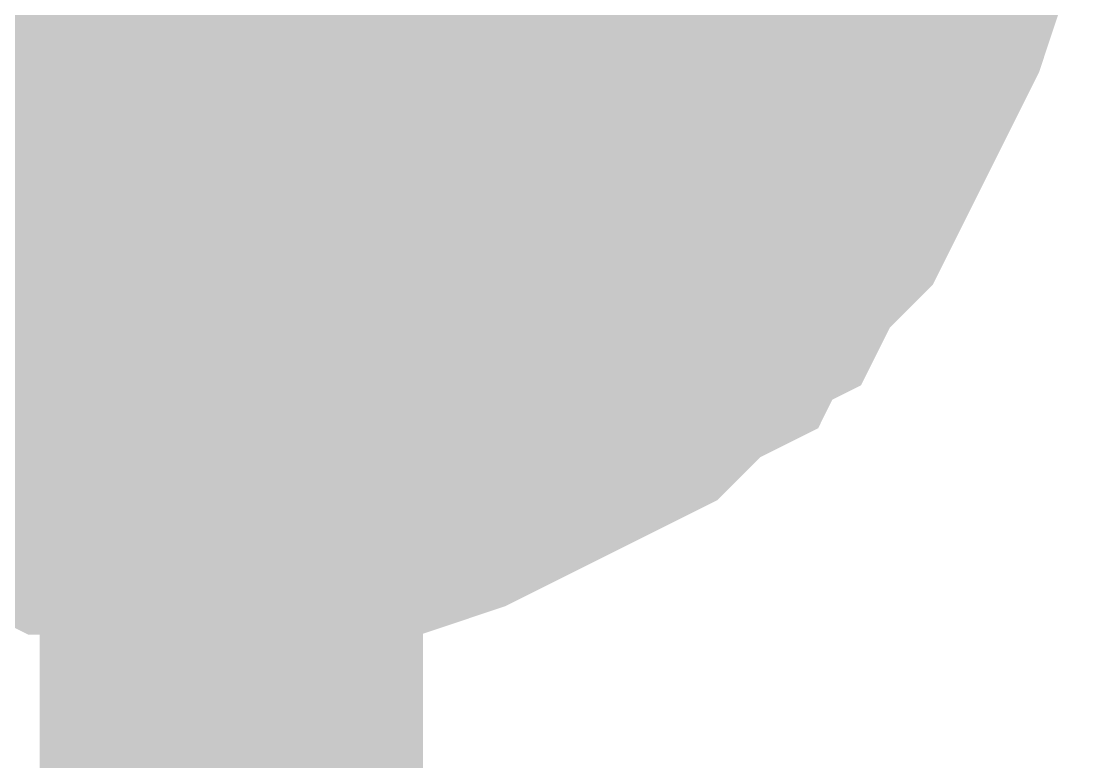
# Model space of a CAD drawing. Header units: inches. Extents: x 0 to 594, y 0 to 420.
# Drawn here: x 364.837 to 365.666, y 296.743 to 297.322 of the extents above; entities that cross this region are included whole.
import ezdxf

# ---------------------------------------------------------------- set-up
doc = ezdxf.new("R2010")
doc.units = ezdxf.units.IN
doc.layers.add('Sheet', color=255, linetype='Continuous')

msp = doc.modelspace()

# ---------------------------------------------------------------- linework, layer by layer
at = {"layer": 'Sheet'}
msp.add_lwpolyline([(364.74601, 297.50001, 0.508, 0.508, 1), (365.25401, 297.50001, 0.508, 0.508, 1)], format="xyseb", close=True, dxfattribs=at)
for points in [[(365.00091, 293.3975, 0.29972, 0.29972, 0), (365.00091, 297.49627, 0.29972, 0.29972, 0)], [(365.51606, 297.47387, 0.29972, 0.29972, 0), (365.51606, 297.44027, 0.29972, 0.29972, 0), (365.50486, 297.41788, 0.29972, 0.29972, 0), (365.50486, 297.39548, 0.29972, 0.29972, 0), (365.50486, 297.37308, 0.29972, 0.29972, 0), (365.49367, 297.33948, 0.29972, 0.29972, 0), (365.48247, 297.31709, 0.29972, 0.29972, 0), (365.47127, 297.29469, 0.29972, 0.29972, 0), (365.46007, 297.27229, 0.29972, 0.29972, 0), (365.44887, 297.24989, 0.29972, 0.29972, 0), (365.43767, 297.2275, 0.29972, 0.29972, 0), (365.42647, 297.2051, 0.29972, 0.29972, 0), (365.41527, 297.1939, 0.29972, 0.29972, 0), (365.39287, 297.1715, 0.29972, 0.29972, 0), (365.38167, 297.1491, 0.29972, 0.29972, 0), (365.35928, 297.13791, 0.29972, 0.29972, 0), (365.34808, 297.11551, 0.29972, 0.29972, 0), (365.32568, 297.10431, 0.29972, 0.29972, 0), (365.30328, 297.08191, 0.29972, 0.29972, 0), (365.29208, 297.07071, 0.29972, 0.29972, 0), (365.26968, 297.05951, 0.29972, 0.29972, 0), (365.24729, 297.04832, 0.29972, 0.29972, 0), (365.22489, 297.03712, 0.29972, 0.29972, 0), (365.20249, 297.02592, 0.29972, 0.29972, 0), (365.18009, 297.01472, 0.29972, 0.29972, 0), (365.15769, 297.00352, 0.29972, 0.29972, 0), (365.1241, 296.99232, 0.29972, 0.29972, 0), (365.1017, 296.99232, 0.29972, 0.29972, 0), (365.0793, 296.99232, 0.29972, 0.29972, 0), (365.0569, 296.98112, 0.29972, 0.29972, 0), (365.0233, 296.98112, 0.29972, 0.29972, 0), (365.00091, 296.98112, 0.29972, 0.29972, 0)], [(365.51606, 297.47387, 0.29972, 0.29972, 0), (365.51606, 297.44027, 0.29972, 0.29972, 0), (365.50486, 297.41788, 0.29972, 0.29972, 0), (365.50486, 297.39548, 0.29972, 0.29972, 0), (365.50486, 297.37308, 0.29972, 0.29972, 0), (365.49367, 297.33948, 0.29972, 0.29972, 0), (365.48247, 297.31709, 0.29972, 0.29972, 0), (365.47127, 297.29469, 0.29972, 0.29972, 0), (365.46007, 297.27229, 0.29972, 0.29972, 0), (365.44887, 297.24989, 0.29972, 0.29972, 0), (365.43767, 297.2275, 0.29972, 0.29972, 0), (365.42647, 297.2051, 0.29972, 0.29972, 0), (365.41527, 297.1939, 0.29972, 0.29972, 0), (365.39287, 297.1715, 0.29972, 0.29972, 0), (365.38167, 297.1491, 0.29972, 0.29972, 0), (365.35928, 297.13791, 0.29972, 0.29972, 0), (365.34808, 297.11551, 0.29972, 0.29972, 0), (365.32568, 297.10431, 0.29972, 0.29972, 0), (365.30328, 297.08191, 0.29972, 0.29972, 0), (365.29208, 297.07071, 0.29972, 0.29972, 0), (365.26968, 297.05951, 0.29972, 0.29972, 0), (365.24729, 297.04832, 0.29972, 0.29972, 0), (365.22489, 297.03712, 0.29972, 0.29972, 0), (365.20249, 297.02592, 0.29972, 0.29972, 0), (365.18009, 297.01472, 0.29972, 0.29972, 0), (365.15769, 297.00352, 0.29972, 0.29972, 0), (365.1241, 296.99232, 0.29972, 0.29972, 0), (365.1017, 296.99232, 0.29972, 0.29972, 0), (365.0793, 296.99232, 0.29972, 0.29972, 0), (365.0569, 296.98112, 0.29972, 0.29972, 0), (365.0233, 296.98112, 0.29972, 0.29972, 0), (365.00091, 296.98112, 0.29972, 0.29972, 0)], [(365.51606, 297.47387, 0.29972, 0.29972, 0), (365.51606, 297.44027, 0.29972, 0.29972, 0), (365.50486, 297.41788, 0.29972, 0.29972, 0), (365.50486, 297.39548, 0.29972, 0.29972, 0), (365.50486, 297.37308, 0.29972, 0.29972, 0), (365.49367, 297.33948, 0.29972, 0.29972, 0), (365.48247, 297.31709, 0.29972, 0.29972, 0), (365.47127, 297.29469, 0.29972, 0.29972, 0), (365.46007, 297.27229, 0.29972, 0.29972, 0), (365.44887, 297.24989, 0.29972, 0.29972, 0), (365.43767, 297.2275, 0.29972, 0.29972, 0), (365.42647, 297.2051, 0.29972, 0.29972, 0), (365.41527, 297.1939, 0.29972, 0.29972, 0), (365.39287, 297.1715, 0.29972, 0.29972, 0), (365.38167, 297.1491, 0.29972, 0.29972, 0), (365.35928, 297.13791, 0.29972, 0.29972, 0), (365.34808, 297.11551, 0.29972, 0.29972, 0), (365.32568, 297.10431, 0.29972, 0.29972, 0), (365.30328, 297.08191, 0.29972, 0.29972, 0), (365.29208, 297.07071, 0.29972, 0.29972, 0), (365.26968, 297.05951, 0.29972, 0.29972, 0), (365.24729, 297.04832, 0.29972, 0.29972, 0), (365.22489, 297.03712, 0.29972, 0.29972, 0), (365.20249, 297.02592, 0.29972, 0.29972, 0), (365.18009, 297.01472, 0.29972, 0.29972, 0), (365.15769, 297.00352, 0.29972, 0.29972, 0), (365.1241, 296.99232, 0.29972, 0.29972, 0), (365.1017, 296.99232, 0.29972, 0.29972, 0), (365.0793, 296.99232, 0.29972, 0.29972, 0), (365.0569, 296.98112, 0.29972, 0.29972, 0), (365.0233, 296.98112, 0.29972, 0.29972, 0), (365.00091, 296.98112, 0.29972, 0.29972, 0)], [(365.51606, 297.47387, 0.29972, 0.29972, 0), (365.51606, 297.44027, 0.29972, 0.29972, 0), (365.50486, 297.41788, 0.29972, 0.29972, 0), (365.50486, 297.39548, 0.29972, 0.29972, 0), (365.50486, 297.37308, 0.29972, 0.29972, 0), (365.49367, 297.33948, 0.29972, 0.29972, 0), (365.48247, 297.31709, 0.29972, 0.29972, 0), (365.47127, 297.29469, 0.29972, 0.29972, 0), (365.46007, 297.27229, 0.29972, 0.29972, 0), (365.44887, 297.24989, 0.29972, 0.29972, 0), (365.43767, 297.2275, 0.29972, 0.29972, 0), (365.42647, 297.2051, 0.29972, 0.29972, 0), (365.41527, 297.1939, 0.29972, 0.29972, 0), (365.39287, 297.1715, 0.29972, 0.29972, 0), (365.38167, 297.1491, 0.29972, 0.29972, 0), (365.35928, 297.13791, 0.29972, 0.29972, 0), (365.34808, 297.11551, 0.29972, 0.29972, 0), (365.32568, 297.10431, 0.29972, 0.29972, 0), (365.30328, 297.08191, 0.29972, 0.29972, 0), (365.29208, 297.07071, 0.29972, 0.29972, 0), (365.26968, 297.05951, 0.29972, 0.29972, 0), (365.24729, 297.04832, 0.29972, 0.29972, 0), (365.22489, 297.03712, 0.29972, 0.29972, 0), (365.20249, 297.02592, 0.29972, 0.29972, 0), (365.18009, 297.01472, 0.29972, 0.29972, 0), (365.15769, 297.00352, 0.29972, 0.29972, 0), (365.1241, 296.99232, 0.29972, 0.29972, 0), (365.1017, 296.99232, 0.29972, 0.29972, 0), (365.0793, 296.99232, 0.29972, 0.29972, 0), (365.0569, 296.98112, 0.29972, 0.29972, 0), (365.0233, 296.98112, 0.29972, 0.29972, 0), (365.00091, 296.98112, 0.29972, 0.29972, 0)], [(365.51606, 297.47387, 0.29972, 0.29972, 0), (365.51606, 297.44027, 0.29972, 0.29972, 0), (365.50486, 297.41788, 0.29972, 0.29972, 0), (365.50486, 297.39548, 0.29972, 0.29972, 0), (365.50486, 297.37308, 0.29972, 0.29972, 0), (365.49367, 297.33948, 0.29972, 0.29972, 0), (365.48247, 297.31709, 0.29972, 0.29972, 0), (365.47127, 297.29469, 0.29972, 0.29972, 0), (365.46007, 297.27229, 0.29972, 0.29972, 0), (365.44887, 297.24989, 0.29972, 0.29972, 0), (365.43767, 297.2275, 0.29972, 0.29972, 0), (365.42647, 297.2051, 0.29972, 0.29972, 0), (365.41527, 297.1939, 0.29972, 0.29972, 0), (365.39287, 297.1715, 0.29972, 0.29972, 0), (365.38167, 297.1491, 0.29972, 0.29972, 0), (365.35928, 297.13791, 0.29972, 0.29972, 0), (365.34808, 297.11551, 0.29972, 0.29972, 0), (365.32568, 297.10431, 0.29972, 0.29972, 0), (365.30328, 297.08191, 0.29972, 0.29972, 0), (365.29208, 297.07071, 0.29972, 0.29972, 0), (365.26968, 297.05951, 0.29972, 0.29972, 0), (365.24729, 297.04832, 0.29972, 0.29972, 0), (365.22489, 297.03712, 0.29972, 0.29972, 0), (365.20249, 297.02592, 0.29972, 0.29972, 0), (365.18009, 297.01472, 0.29972, 0.29972, 0), (365.15769, 297.00352, 0.29972, 0.29972, 0), (365.1241, 296.99232, 0.29972, 0.29972, 0), (365.1017, 296.99232, 0.29972, 0.29972, 0), (365.0793, 296.99232, 0.29972, 0.29972, 0), (365.0569, 296.98112, 0.29972, 0.29972, 0), (365.0233, 296.98112, 0.29972, 0.29972, 0), (365.00091, 296.98112, 0.29972, 0.29972, 0)], [(365.51606, 297.47387, 0.29972, 0.29972, 0), (365.51606, 297.44027, 0.29972, 0.29972, 0), (365.50486, 297.41788, 0.29972, 0.29972, 0), (365.50486, 297.39548, 0.29972, 0.29972, 0), (365.50486, 297.37308, 0.29972, 0.29972, 0), (365.49367, 297.33948, 0.29972, 0.29972, 0), (365.48247, 297.31709, 0.29972, 0.29972, 0), (365.47127, 297.29469, 0.29972, 0.29972, 0), (365.46007, 297.27229, 0.29972, 0.29972, 0), (365.44887, 297.24989, 0.29972, 0.29972, 0), (365.43767, 297.2275, 0.29972, 0.29972, 0), (365.42647, 297.2051, 0.29972, 0.29972, 0), (365.41527, 297.1939, 0.29972, 0.29972, 0), (365.39287, 297.1715, 0.29972, 0.29972, 0), (365.38167, 297.1491, 0.29972, 0.29972, 0), (365.35928, 297.13791, 0.29972, 0.29972, 0), (365.34808, 297.11551, 0.29972, 0.29972, 0), (365.32568, 297.10431, 0.29972, 0.29972, 0), (365.30328, 297.08191, 0.29972, 0.29972, 0), (365.29208, 297.07071, 0.29972, 0.29972, 0), (365.26968, 297.05951, 0.29972, 0.29972, 0), (365.24729, 297.04832, 0.29972, 0.29972, 0), (365.22489, 297.03712, 0.29972, 0.29972, 0), (365.20249, 297.02592, 0.29972, 0.29972, 0), (365.18009, 297.01472, 0.29972, 0.29972, 0), (365.15769, 297.00352, 0.29972, 0.29972, 0), (365.1241, 296.99232, 0.29972, 0.29972, 0), (365.1017, 296.99232, 0.29972, 0.29972, 0), (365.0793, 296.99232, 0.29972, 0.29972, 0), (365.0569, 296.98112, 0.29972, 0.29972, 0), (365.0233, 296.98112, 0.29972, 0.29972, 0), (365.00091, 296.98112, 0.29972, 0.29972, 0)], [(365.51606, 297.47387, 0.29972, 0.29972, 0), (365.51606, 297.44027, 0.29972, 0.29972, 0), (365.50486, 297.41788, 0.29972, 0.29972, 0), (365.50486, 297.39548, 0.29972, 0.29972, 0), (365.50486, 297.37308, 0.29972, 0.29972, 0), (365.49367, 297.33948, 0.29972, 0.29972, 0), (365.48247, 297.31709, 0.29972, 0.29972, 0), (365.47127, 297.29469, 0.29972, 0.29972, 0), (365.46007, 297.27229, 0.29972, 0.29972, 0), (365.44887, 297.24989, 0.29972, 0.29972, 0), (365.43767, 297.2275, 0.29972, 0.29972, 0), (365.42647, 297.2051, 0.29972, 0.29972, 0), (365.41527, 297.1939, 0.29972, 0.29972, 0), (365.39287, 297.1715, 0.29972, 0.29972, 0), (365.38167, 297.1491, 0.29972, 0.29972, 0), (365.35928, 297.13791, 0.29972, 0.29972, 0), (365.34808, 297.11551, 0.29972, 0.29972, 0), (365.32568, 297.10431, 0.29972, 0.29972, 0), (365.30328, 297.08191, 0.29972, 0.29972, 0), (365.29208, 297.07071, 0.29972, 0.29972, 0), (365.26968, 297.05951, 0.29972, 0.29972, 0), (365.24729, 297.04832, 0.29972, 0.29972, 0), (365.22489, 297.03712, 0.29972, 0.29972, 0), (365.20249, 297.02592, 0.29972, 0.29972, 0), (365.18009, 297.01472, 0.29972, 0.29972, 0), (365.15769, 297.00352, 0.29972, 0.29972, 0), (365.1241, 296.99232, 0.29972, 0.29972, 0), (365.1017, 296.99232, 0.29972, 0.29972, 0), (365.0793, 296.99232, 0.29972, 0.29972, 0), (365.0569, 296.98112, 0.29972, 0.29972, 0), (365.0233, 296.98112, 0.29972, 0.29972, 0), (365.00091, 296.98112, 0.29972, 0.29972, 0)], [(365.51606, 297.47387, 0.29972, 0.29972, 0), (365.51606, 297.44027, 0.29972, 0.29972, 0), (365.50486, 297.41788, 0.29972, 0.29972, 0), (365.50486, 297.39548, 0.29972, 0.29972, 0), (365.50486, 297.37308, 0.29972, 0.29972, 0), (365.49367, 297.33948, 0.29972, 0.29972, 0), (365.48247, 297.31709, 0.29972, 0.29972, 0), (365.47127, 297.29469, 0.29972, 0.29972, 0), (365.46007, 297.27229, 0.29972, 0.29972, 0), (365.44887, 297.24989, 0.29972, 0.29972, 0), (365.43767, 297.2275, 0.29972, 0.29972, 0), (365.42647, 297.2051, 0.29972, 0.29972, 0), (365.41527, 297.1939, 0.29972, 0.29972, 0), (365.39287, 297.1715, 0.29972, 0.29972, 0), (365.38167, 297.1491, 0.29972, 0.29972, 0), (365.35928, 297.13791, 0.29972, 0.29972, 0), (365.34808, 297.11551, 0.29972, 0.29972, 0), (365.32568, 297.10431, 0.29972, 0.29972, 0), (365.30328, 297.08191, 0.29972, 0.29972, 0), (365.29208, 297.07071, 0.29972, 0.29972, 0), (365.26968, 297.05951, 0.29972, 0.29972, 0), (365.24729, 297.04832, 0.29972, 0.29972, 0), (365.22489, 297.03712, 0.29972, 0.29972, 0), (365.20249, 297.02592, 0.29972, 0.29972, 0), (365.18009, 297.01472, 0.29972, 0.29972, 0), (365.15769, 297.00352, 0.29972, 0.29972, 0), (365.1241, 296.99232, 0.29972, 0.29972, 0), (365.1017, 296.99232, 0.29972, 0.29972, 0), (365.0793, 296.99232, 0.29972, 0.29972, 0), (365.0569, 296.98112, 0.29972, 0.29972, 0), (365.0233, 296.98112, 0.29972, 0.29972, 0), (365.00091, 296.98112, 0.29972, 0.29972, 0)], [(365.51606, 297.47387, 0.29972, 0.29972, 0), (365.51606, 297.44027, 0.29972, 0.29972, 0), (365.50486, 297.41788, 0.29972, 0.29972, 0), (365.50486, 297.39548, 0.29972, 0.29972, 0), (365.50486, 297.37308, 0.29972, 0.29972, 0), (365.49367, 297.33948, 0.29972, 0.29972, 0), (365.48247, 297.31709, 0.29972, 0.29972, 0), (365.47127, 297.29469, 0.29972, 0.29972, 0), (365.46007, 297.27229, 0.29972, 0.29972, 0), (365.44887, 297.24989, 0.29972, 0.29972, 0), (365.43767, 297.2275, 0.29972, 0.29972, 0), (365.42647, 297.2051, 0.29972, 0.29972, 0), (365.41527, 297.1939, 0.29972, 0.29972, 0), (365.39287, 297.1715, 0.29972, 0.29972, 0), (365.38167, 297.1491, 0.29972, 0.29972, 0), (365.35928, 297.13791, 0.29972, 0.29972, 0), (365.34808, 297.11551, 0.29972, 0.29972, 0), (365.32568, 297.10431, 0.29972, 0.29972, 0), (365.30328, 297.08191, 0.29972, 0.29972, 0), (365.29208, 297.07071, 0.29972, 0.29972, 0), (365.26968, 297.05951, 0.29972, 0.29972, 0), (365.24729, 297.04832, 0.29972, 0.29972, 0), (365.22489, 297.03712, 0.29972, 0.29972, 0), (365.20249, 297.02592, 0.29972, 0.29972, 0), (365.18009, 297.01472, 0.29972, 0.29972, 0), (365.15769, 297.00352, 0.29972, 0.29972, 0), (365.1241, 296.99232, 0.29972, 0.29972, 0), (365.1017, 296.99232, 0.29972, 0.29972, 0), (365.0793, 296.99232, 0.29972, 0.29972, 0), (365.0569, 296.98112, 0.29972, 0.29972, 0), (365.0233, 296.98112, 0.29972, 0.29972, 0), (365.00091, 296.98112, 0.29972, 0.29972, 0)], [(365.51606, 297.47387, 0.29972, 0.29972, 0), (365.51606, 297.44027, 0.29972, 0.29972, 0), (365.50486, 297.41788, 0.29972, 0.29972, 0), (365.50486, 297.39548, 0.29972, 0.29972, 0), (365.50486, 297.37308, 0.29972, 0.29972, 0), (365.49367, 297.33948, 0.29972, 0.29972, 0), (365.48247, 297.31709, 0.29972, 0.29972, 0), (365.47127, 297.29469, 0.29972, 0.29972, 0), (365.46007, 297.27229, 0.29972, 0.29972, 0), (365.44887, 297.24989, 0.29972, 0.29972, 0), (365.43767, 297.2275, 0.29972, 0.29972, 0), (365.42647, 297.2051, 0.29972, 0.29972, 0), (365.41527, 297.1939, 0.29972, 0.29972, 0), (365.39287, 297.1715, 0.29972, 0.29972, 0), (365.38167, 297.1491, 0.29972, 0.29972, 0), (365.35928, 297.13791, 0.29972, 0.29972, 0), (365.34808, 297.11551, 0.29972, 0.29972, 0), (365.32568, 297.10431, 0.29972, 0.29972, 0), (365.30328, 297.08191, 0.29972, 0.29972, 0), (365.29208, 297.07071, 0.29972, 0.29972, 0), (365.26968, 297.05951, 0.29972, 0.29972, 0), (365.24729, 297.04832, 0.29972, 0.29972, 0), (365.22489, 297.03712, 0.29972, 0.29972, 0), (365.20249, 297.02592, 0.29972, 0.29972, 0), (365.18009, 297.01472, 0.29972, 0.29972, 0), (365.15769, 297.00352, 0.29972, 0.29972, 0), (365.1241, 296.99232, 0.29972, 0.29972, 0), (365.1017, 296.99232, 0.29972, 0.29972, 0), (365.0793, 296.99232, 0.29972, 0.29972, 0), (365.0569, 296.98112, 0.29972, 0.29972, 0), (365.0233, 296.98112, 0.29972, 0.29972, 0), (365.00091, 296.98112, 0.29972, 0.29972, 0)], [(365.50486, 297.37308, 0.09906, 0.09906, 0), (365.49367, 297.33948, 0.09906, 0.09906, 0), (365.48247, 297.31709, 0.09906, 0.09906, 0), (365.47127, 297.29469, 0.09906, 0.09906, 0), (365.46007, 297.27229, 0.09906, 0.09906, 0), (365.44887, 297.24989, 0.09906, 0.09906, 0), (365.43767, 297.2275, 0.09906, 0.09906, 0), (365.42647, 297.2051, 0.09906, 0.09906, 0), (365.41527, 297.1939, 0.09906, 0.09906, 0), (365.39287, 297.1715, 0.09906, 0.09906, 0), (365.38167, 297.1491, 0.09906, 0.09906, 0), (365.35928, 297.13791, 0.09906, 0.09906, 0), (365.34808, 297.11551, 0.09906, 0.09906, 0), (365.32568, 297.10431, 0.09906, 0.09906, 0), (365.30328, 297.08191, 0.09906, 0.09906, 0), (365.29208, 297.07071, 0.09906, 0.09906, 0), (365.26968, 297.05951, 0.09906, 0.09906, 0), (365.24729, 297.04832, 0.09906, 0.09906, 0), (365.22489, 297.03712, 0.09906, 0.09906, 0), (365.20249, 297.02592, 0.09906, 0.09906, 0), (365.18009, 297.01472, 0.09906, 0.09906, 0), (365.15769, 297.00352, 0.09906, 0.09906, 0), (365.1241, 296.99232, 0.09906, 0.09906, 0), (365.1017, 296.99232, 0.09906, 0.09906, 0), (365.0793, 296.99232, 0.09906, 0.09906, 0), (365.0569, 296.98112, 0.09906, 0.09906, 0), (365.0233, 296.98112, 0.09906, 0.09906, 0), (365.00091, 296.98112, 0.09906, 0.09906, 0)], [(365.50486, 297.37308, 0.09906, 0.09906, 0), (365.49367, 297.33948, 0.09906, 0.09906, 0), (365.48247, 297.31709, 0.09906, 0.09906, 0), (365.47127, 297.29469, 0.09906, 0.09906, 0), (365.46007, 297.27229, 0.09906, 0.09906, 0), (365.44887, 297.24989, 0.09906, 0.09906, 0), (365.43767, 297.2275, 0.09906, 0.09906, 0), (365.42647, 297.2051, 0.09906, 0.09906, 0), (365.41527, 297.1939, 0.09906, 0.09906, 0), (365.39287, 297.1715, 0.09906, 0.09906, 0), (365.38167, 297.1491, 0.09906, 0.09906, 0), (365.35928, 297.13791, 0.09906, 0.09906, 0), (365.34808, 297.11551, 0.09906, 0.09906, 0), (365.32568, 297.10431, 0.09906, 0.09906, 0), (365.30328, 297.08191, 0.09906, 0.09906, 0), (365.29208, 297.07071, 0.09906, 0.09906, 0), (365.26968, 297.05951, 0.09906, 0.09906, 0), (365.24729, 297.04832, 0.09906, 0.09906, 0), (365.22489, 297.03712, 0.09906, 0.09906, 0), (365.20249, 297.02592, 0.09906, 0.09906, 0), (365.18009, 297.01472, 0.09906, 0.09906, 0), (365.15769, 297.00352, 0.09906, 0.09906, 0), (365.1241, 296.99232, 0.09906, 0.09906, 0), (365.1017, 296.99232, 0.09906, 0.09906, 0), (365.0793, 296.99232, 0.09906, 0.09906, 0), (365.0569, 296.98112, 0.09906, 0.09906, 0), (365.0233, 296.98112, 0.09906, 0.09906, 0), (365.00091, 296.98112, 0.09906, 0.09906, 0)], [(365.50486, 297.37308, 0.09906, 0.09906, 0), (365.49367, 297.33948, 0.09906, 0.09906, 0), (365.48247, 297.31709, 0.09906, 0.09906, 0), (365.47127, 297.29469, 0.09906, 0.09906, 0), (365.46007, 297.27229, 0.09906, 0.09906, 0), (365.44887, 297.24989, 0.09906, 0.09906, 0), (365.43767, 297.2275, 0.09906, 0.09906, 0), (365.42647, 297.2051, 0.09906, 0.09906, 0), (365.41527, 297.1939, 0.09906, 0.09906, 0), (365.39287, 297.1715, 0.09906, 0.09906, 0), (365.38167, 297.1491, 0.09906, 0.09906, 0), (365.35928, 297.13791, 0.09906, 0.09906, 0), (365.34808, 297.11551, 0.09906, 0.09906, 0), (365.32568, 297.10431, 0.09906, 0.09906, 0), (365.30328, 297.08191, 0.09906, 0.09906, 0), (365.29208, 297.07071, 0.09906, 0.09906, 0), (365.26968, 297.05951, 0.09906, 0.09906, 0), (365.24729, 297.04832, 0.09906, 0.09906, 0), (365.22489, 297.03712, 0.09906, 0.09906, 0), (365.20249, 297.02592, 0.09906, 0.09906, 0), (365.18009, 297.01472, 0.09906, 0.09906, 0), (365.15769, 297.00352, 0.09906, 0.09906, 0), (365.1241, 296.99232, 0.09906, 0.09906, 0), (365.1017, 296.99232, 0.09906, 0.09906, 0), (365.0793, 296.99232, 0.09906, 0.09906, 0), (365.0569, 296.98112, 0.09906, 0.09906, 0), (365.0233, 296.98112, 0.09906, 0.09906, 0), (365.00091, 296.98112, 0.09906, 0.09906, 0)], [(365.50486, 297.37308, 0.09906, 0.09906, 0), (365.49367, 297.33948, 0.09906, 0.09906, 0), (365.48247, 297.31709, 0.09906, 0.09906, 0), (365.47127, 297.29469, 0.09906, 0.09906, 0), (365.46007, 297.27229, 0.09906, 0.09906, 0), (365.44887, 297.24989, 0.09906, 0.09906, 0), (365.43767, 297.2275, 0.09906, 0.09906, 0), (365.42647, 297.2051, 0.09906, 0.09906, 0), (365.41527, 297.1939, 0.09906, 0.09906, 0), (365.39287, 297.1715, 0.09906, 0.09906, 0), (365.38167, 297.1491, 0.09906, 0.09906, 0), (365.35928, 297.13791, 0.09906, 0.09906, 0), (365.34808, 297.11551, 0.09906, 0.09906, 0), (365.32568, 297.10431, 0.09906, 0.09906, 0), (365.30328, 297.08191, 0.09906, 0.09906, 0), (365.29208, 297.07071, 0.09906, 0.09906, 0), (365.26968, 297.05951, 0.09906, 0.09906, 0), (365.24729, 297.04832, 0.09906, 0.09906, 0), (365.22489, 297.03712, 0.09906, 0.09906, 0), (365.20249, 297.02592, 0.09906, 0.09906, 0), (365.18009, 297.01472, 0.09906, 0.09906, 0), (365.15769, 297.00352, 0.09906, 0.09906, 0), (365.1241, 296.99232, 0.09906, 0.09906, 0), (365.1017, 296.99232, 0.09906, 0.09906, 0), (365.0793, 296.99232, 0.09906, 0.09906, 0), (365.0569, 296.98112, 0.09906, 0.09906, 0), (365.0233, 296.98112, 0.09906, 0.09906, 0), (365.00091, 296.98112, 0.09906, 0.09906, 0)], [(365.50486, 297.37308, 0.09906, 0.09906, 0), (365.49367, 297.33948, 0.09906, 0.09906, 0), (365.48247, 297.31709, 0.09906, 0.09906, 0), (365.47127, 297.29469, 0.09906, 0.09906, 0), (365.46007, 297.27229, 0.09906, 0.09906, 0), (365.44887, 297.24989, 0.09906, 0.09906, 0), (365.43767, 297.2275, 0.09906, 0.09906, 0), (365.42647, 297.2051, 0.09906, 0.09906, 0), (365.41527, 297.1939, 0.09906, 0.09906, 0), (365.39287, 297.1715, 0.09906, 0.09906, 0), (365.38167, 297.1491, 0.09906, 0.09906, 0), (365.35928, 297.13791, 0.09906, 0.09906, 0), (365.34808, 297.11551, 0.09906, 0.09906, 0), (365.32568, 297.10431, 0.09906, 0.09906, 0), (365.30328, 297.08191, 0.09906, 0.09906, 0), (365.29208, 297.07071, 0.09906, 0.09906, 0), (365.26968, 297.05951, 0.09906, 0.09906, 0), (365.24729, 297.04832, 0.09906, 0.09906, 0), (365.22489, 297.03712, 0.09906, 0.09906, 0), (365.20249, 297.02592, 0.09906, 0.09906, 0), (365.18009, 297.01472, 0.09906, 0.09906, 0), (365.15769, 297.00352, 0.09906, 0.09906, 0), (365.1241, 296.99232, 0.09906, 0.09906, 0), (365.1017, 296.99232, 0.09906, 0.09906, 0), (365.0793, 296.99232, 0.09906, 0.09906, 0), (365.0569, 296.98112, 0.09906, 0.09906, 0), (365.0233, 296.98112, 0.09906, 0.09906, 0), (365.00091, 296.98112, 0.09906, 0.09906, 0)], [(365.50486, 297.37308, 0.09906, 0.09906, 0), (365.49367, 297.33948, 0.09906, 0.09906, 0), (365.48247, 297.31709, 0.09906, 0.09906, 0), (365.47127, 297.29469, 0.09906, 0.09906, 0), (365.46007, 297.27229, 0.09906, 0.09906, 0), (365.44887, 297.24989, 0.09906, 0.09906, 0), (365.43767, 297.2275, 0.09906, 0.09906, 0), (365.42647, 297.2051, 0.09906, 0.09906, 0), (365.41527, 297.1939, 0.09906, 0.09906, 0), (365.39287, 297.1715, 0.09906, 0.09906, 0), (365.38167, 297.1491, 0.09906, 0.09906, 0), (365.35928, 297.13791, 0.09906, 0.09906, 0), (365.34808, 297.11551, 0.09906, 0.09906, 0), (365.32568, 297.10431, 0.09906, 0.09906, 0), (365.30328, 297.08191, 0.09906, 0.09906, 0), (365.29208, 297.07071, 0.09906, 0.09906, 0), (365.26968, 297.05951, 0.09906, 0.09906, 0), (365.24729, 297.04832, 0.09906, 0.09906, 0), (365.22489, 297.03712, 0.09906, 0.09906, 0), (365.20249, 297.02592, 0.09906, 0.09906, 0), (365.18009, 297.01472, 0.09906, 0.09906, 0), (365.15769, 297.00352, 0.09906, 0.09906, 0), (365.1241, 296.99232, 0.09906, 0.09906, 0), (365.1017, 296.99232, 0.09906, 0.09906, 0), (365.0793, 296.99232, 0.09906, 0.09906, 0), (365.0569, 296.98112, 0.09906, 0.09906, 0), (365.0233, 296.98112, 0.09906, 0.09906, 0), (365.00091, 296.98112, 0.09906, 0.09906, 0)], [(365.50486, 297.37308, 0.09906, 0.09906, 0), (365.49367, 297.33948, 0.09906, 0.09906, 0), (365.48247, 297.31709, 0.09906, 0.09906, 0), (365.47127, 297.29469, 0.09906, 0.09906, 0), (365.46007, 297.27229, 0.09906, 0.09906, 0), (365.44887, 297.24989, 0.09906, 0.09906, 0), (365.43767, 297.2275, 0.09906, 0.09906, 0), (365.42647, 297.2051, 0.09906, 0.09906, 0), (365.41527, 297.1939, 0.09906, 0.09906, 0), (365.39287, 297.1715, 0.09906, 0.09906, 0), (365.38167, 297.1491, 0.09906, 0.09906, 0), (365.35928, 297.13791, 0.09906, 0.09906, 0), (365.34808, 297.11551, 0.09906, 0.09906, 0), (365.32568, 297.10431, 0.09906, 0.09906, 0), (365.30328, 297.08191, 0.09906, 0.09906, 0), (365.29208, 297.07071, 0.09906, 0.09906, 0), (365.26968, 297.05951, 0.09906, 0.09906, 0), (365.24729, 297.04832, 0.09906, 0.09906, 0), (365.22489, 297.03712, 0.09906, 0.09906, 0), (365.20249, 297.02592, 0.09906, 0.09906, 0), (365.18009, 297.01472, 0.09906, 0.09906, 0), (365.15769, 297.00352, 0.09906, 0.09906, 0), (365.1241, 296.99232, 0.09906, 0.09906, 0), (365.1017, 296.99232, 0.09906, 0.09906, 0), (365.0793, 296.99232, 0.09906, 0.09906, 0), (365.0569, 296.98112, 0.09906, 0.09906, 0), (365.0233, 296.98112, 0.09906, 0.09906, 0), (365.00091, 296.98112, 0.09906, 0.09906, 0)], [(365.50486, 297.37308, 0.09906, 0.09906, 0), (365.49367, 297.33948, 0.09906, 0.09906, 0), (365.48247, 297.31709, 0.09906, 0.09906, 0), (365.47127, 297.29469, 0.09906, 0.09906, 0), (365.46007, 297.27229, 0.09906, 0.09906, 0), (365.44887, 297.24989, 0.09906, 0.09906, 0), (365.43767, 297.2275, 0.09906, 0.09906, 0), (365.42647, 297.2051, 0.09906, 0.09906, 0), (365.41527, 297.1939, 0.09906, 0.09906, 0), (365.39287, 297.1715, 0.09906, 0.09906, 0), (365.38167, 297.1491, 0.09906, 0.09906, 0), (365.35928, 297.13791, 0.09906, 0.09906, 0), (365.34808, 297.11551, 0.09906, 0.09906, 0), (365.32568, 297.10431, 0.09906, 0.09906, 0), (365.30328, 297.08191, 0.09906, 0.09906, 0), (365.29208, 297.07071, 0.09906, 0.09906, 0), (365.26968, 297.05951, 0.09906, 0.09906, 0), (365.24729, 297.04832, 0.09906, 0.09906, 0), (365.22489, 297.03712, 0.09906, 0.09906, 0), (365.20249, 297.02592, 0.09906, 0.09906, 0), (365.18009, 297.01472, 0.09906, 0.09906, 0), (365.15769, 297.00352, 0.09906, 0.09906, 0), (365.1241, 296.99232, 0.09906, 0.09906, 0), (365.1017, 296.99232, 0.09906, 0.09906, 0), (365.0793, 296.99232, 0.09906, 0.09906, 0), (365.0569, 296.98112, 0.09906, 0.09906, 0), (365.0233, 296.98112, 0.09906, 0.09906, 0), (365.00091, 296.98112, 0.09906, 0.09906, 0)], [(365.50486, 297.37308, 0.09906, 0.09906, 0), (365.49367, 297.33948, 0.09906, 0.09906, 0), (365.48247, 297.31709, 0.09906, 0.09906, 0), (365.47127, 297.29469, 0.09906, 0.09906, 0), (365.46007, 297.27229, 0.09906, 0.09906, 0), (365.44887, 297.24989, 0.09906, 0.09906, 0), (365.43767, 297.2275, 0.09906, 0.09906, 0), (365.42647, 297.2051, 0.09906, 0.09906, 0), (365.41527, 297.1939, 0.09906, 0.09906, 0), (365.39287, 297.1715, 0.09906, 0.09906, 0), (365.38167, 297.1491, 0.09906, 0.09906, 0), (365.35928, 297.13791, 0.09906, 0.09906, 0), (365.34808, 297.11551, 0.09906, 0.09906, 0), (365.32568, 297.10431, 0.09906, 0.09906, 0), (365.30328, 297.08191, 0.09906, 0.09906, 0), (365.29208, 297.07071, 0.09906, 0.09906, 0), (365.26968, 297.05951, 0.09906, 0.09906, 0), (365.24729, 297.04832, 0.09906, 0.09906, 0), (365.22489, 297.03712, 0.09906, 0.09906, 0), (365.20249, 297.02592, 0.09906, 0.09906, 0), (365.18009, 297.01472, 0.09906, 0.09906, 0), (365.15769, 297.00352, 0.09906, 0.09906, 0), (365.1241, 296.99232, 0.09906, 0.09906, 0), (365.1017, 296.99232, 0.09906, 0.09906, 0), (365.0793, 296.99232, 0.09906, 0.09906, 0), (365.0569, 296.98112, 0.09906, 0.09906, 0), (365.0233, 296.98112, 0.09906, 0.09906, 0), (365.00091, 296.98112, 0.09906, 0.09906, 0)], [(365.50486, 297.37308, 0.09906, 0.09906, 0), (365.49367, 297.33948, 0.09906, 0.09906, 0), (365.48247, 297.31709, 0.09906, 0.09906, 0), (365.47127, 297.29469, 0.09906, 0.09906, 0), (365.46007, 297.27229, 0.09906, 0.09906, 0), (365.44887, 297.24989, 0.09906, 0.09906, 0), (365.43767, 297.2275, 0.09906, 0.09906, 0), (365.42647, 297.2051, 0.09906, 0.09906, 0), (365.41527, 297.1939, 0.09906, 0.09906, 0), (365.39287, 297.1715, 0.09906, 0.09906, 0), (365.38167, 297.1491, 0.09906, 0.09906, 0), (365.35928, 297.13791, 0.09906, 0.09906, 0), (365.34808, 297.11551, 0.09906, 0.09906, 0), (365.32568, 297.10431, 0.09906, 0.09906, 0), (365.30328, 297.08191, 0.09906, 0.09906, 0), (365.29208, 297.07071, 0.09906, 0.09906, 0), (365.26968, 297.05951, 0.09906, 0.09906, 0), (365.24729, 297.04832, 0.09906, 0.09906, 0), (365.22489, 297.03712, 0.09906, 0.09906, 0), (365.20249, 297.02592, 0.09906, 0.09906, 0), (365.18009, 297.01472, 0.09906, 0.09906, 0), (365.15769, 297.00352, 0.09906, 0.09906, 0), (365.1241, 296.99232, 0.09906, 0.09906, 0), (365.1017, 296.99232, 0.09906, 0.09906, 0), (365.0793, 296.99232, 0.09906, 0.09906, 0), (365.0569, 296.98112, 0.09906, 0.09906, 0), (365.0233, 296.98112, 0.09906, 0.09906, 0), (365.00091, 296.98112, 0.09906, 0.09906, 0)], [(365.00091, 296.98112, 0.29972, 0.29972, 0), (364.97851, 296.98112, 0.29972, 0.29972, 0), (364.94491, 296.98112, 0.29972, 0.29972, 0), (364.92251, 296.99232, 0.29972, 0.29972, 0), (364.90011, 296.99232, 0.29972, 0.29972, 0), (364.87772, 296.99232, 0.29972, 0.29972, 0), (364.85532, 297.00352, 0.29972, 0.29972, 0), (364.82172, 297.01472, 0.29972, 0.29972, 0), (364.79932, 297.02592, 0.29972, 0.29972, 0), (364.77692, 297.03712, 0.29972, 0.29972, 0), (364.75453, 297.04832, 0.29972, 0.29972, 0), (364.74333, 297.05951, 0.29972, 0.29972, 0), (364.72093, 297.07071, 0.29972, 0.29972, 0), (364.69853, 297.08191, 0.29972, 0.29972, 0), (364.67613, 297.10431, 0.29972, 0.29972, 0)], [(365.00091, 296.98112, 0.29972, 0.29972, 0), (364.97851, 296.98112, 0.29972, 0.29972, 0), (364.94491, 296.98112, 0.29972, 0.29972, 0), (364.92251, 296.99232, 0.29972, 0.29972, 0), (364.90011, 296.99232, 0.29972, 0.29972, 0), (364.87772, 296.99232, 0.29972, 0.29972, 0), (364.85532, 297.00352, 0.29972, 0.29972, 0), (364.82172, 297.01472, 0.29972, 0.29972, 0), (364.79932, 297.02592, 0.29972, 0.29972, 0), (364.77692, 297.03712, 0.29972, 0.29972, 0), (364.75453, 297.04832, 0.29972, 0.29972, 0), (364.74333, 297.05951, 0.29972, 0.29972, 0), (364.72093, 297.07071, 0.29972, 0.29972, 0), (364.69853, 297.08191, 0.29972, 0.29972, 0), (364.67613, 297.10431, 0.29972, 0.29972, 0)], [(365.00091, 296.98112, 0.29972, 0.29972, 0), (364.97851, 296.98112, 0.29972, 0.29972, 0), (364.94491, 296.98112, 0.29972, 0.29972, 0), (364.92251, 296.99232, 0.29972, 0.29972, 0), (364.90011, 296.99232, 0.29972, 0.29972, 0), (364.87772, 296.99232, 0.29972, 0.29972, 0), (364.85532, 297.00352, 0.29972, 0.29972, 0), (364.82172, 297.01472, 0.29972, 0.29972, 0), (364.79932, 297.02592, 0.29972, 0.29972, 0), (364.77692, 297.03712, 0.29972, 0.29972, 0), (364.75453, 297.04832, 0.29972, 0.29972, 0), (364.74333, 297.05951, 0.29972, 0.29972, 0), (364.72093, 297.07071, 0.29972, 0.29972, 0), (364.69853, 297.08191, 0.29972, 0.29972, 0), (364.67613, 297.10431, 0.29972, 0.29972, 0)], [(365.00091, 296.98112, 0.29972, 0.29972, 0), (364.97851, 296.98112, 0.29972, 0.29972, 0), (364.94491, 296.98112, 0.29972, 0.29972, 0), (364.92251, 296.99232, 0.29972, 0.29972, 0), (364.90011, 296.99232, 0.29972, 0.29972, 0), (364.87772, 296.99232, 0.29972, 0.29972, 0), (364.85532, 297.00352, 0.29972, 0.29972, 0), (364.82172, 297.01472, 0.29972, 0.29972, 0), (364.79932, 297.02592, 0.29972, 0.29972, 0), (364.77692, 297.03712, 0.29972, 0.29972, 0), (364.75453, 297.04832, 0.29972, 0.29972, 0), (364.74333, 297.05951, 0.29972, 0.29972, 0), (364.72093, 297.07071, 0.29972, 0.29972, 0), (364.69853, 297.08191, 0.29972, 0.29972, 0), (364.67613, 297.10431, 0.29972, 0.29972, 0)], [(365.00091, 296.98112, 0.29972, 0.29972, 0), (364.97851, 296.98112, 0.29972, 0.29972, 0), (364.94491, 296.98112, 0.29972, 0.29972, 0), (364.92251, 296.99232, 0.29972, 0.29972, 0), (364.90011, 296.99232, 0.29972, 0.29972, 0), (364.87772, 296.99232, 0.29972, 0.29972, 0), (364.85532, 297.00352, 0.29972, 0.29972, 0), (364.82172, 297.01472, 0.29972, 0.29972, 0), (364.79932, 297.02592, 0.29972, 0.29972, 0), (364.77692, 297.03712, 0.29972, 0.29972, 0), (364.75453, 297.04832, 0.29972, 0.29972, 0), (364.74333, 297.05951, 0.29972, 0.29972, 0), (364.72093, 297.07071, 0.29972, 0.29972, 0), (364.69853, 297.08191, 0.29972, 0.29972, 0), (364.67613, 297.10431, 0.29972, 0.29972, 0)], [(365.00091, 296.98112, 0.29972, 0.29972, 0), (364.97851, 296.98112, 0.29972, 0.29972, 0), (364.94491, 296.98112, 0.29972, 0.29972, 0), (364.92251, 296.99232, 0.29972, 0.29972, 0), (364.90011, 296.99232, 0.29972, 0.29972, 0), (364.87772, 296.99232, 0.29972, 0.29972, 0), (364.85532, 297.00352, 0.29972, 0.29972, 0), (364.82172, 297.01472, 0.29972, 0.29972, 0), (364.79932, 297.02592, 0.29972, 0.29972, 0), (364.77692, 297.03712, 0.29972, 0.29972, 0), (364.75453, 297.04832, 0.29972, 0.29972, 0), (364.74333, 297.05951, 0.29972, 0.29972, 0), (364.72093, 297.07071, 0.29972, 0.29972, 0), (364.69853, 297.08191, 0.29972, 0.29972, 0), (364.67613, 297.10431, 0.29972, 0.29972, 0)], [(365.00091, 296.98112, 0.29972, 0.29972, 0), (364.97851, 296.98112, 0.29972, 0.29972, 0), (364.94491, 296.98112, 0.29972, 0.29972, 0), (364.92251, 296.99232, 0.29972, 0.29972, 0), (364.90011, 296.99232, 0.29972, 0.29972, 0), (364.87772, 296.99232, 0.29972, 0.29972, 0), (364.85532, 297.00352, 0.29972, 0.29972, 0), (364.82172, 297.01472, 0.29972, 0.29972, 0), (364.79932, 297.02592, 0.29972, 0.29972, 0), (364.77692, 297.03712, 0.29972, 0.29972, 0), (364.75453, 297.04832, 0.29972, 0.29972, 0), (364.74333, 297.05951, 0.29972, 0.29972, 0), (364.72093, 297.07071, 0.29972, 0.29972, 0), (364.69853, 297.08191, 0.29972, 0.29972, 0), (364.67613, 297.10431, 0.29972, 0.29972, 0)], [(365.00091, 296.98112, 0.29972, 0.29972, 0), (364.97851, 296.98112, 0.29972, 0.29972, 0), (364.94491, 296.98112, 0.29972, 0.29972, 0), (364.92251, 296.99232, 0.29972, 0.29972, 0), (364.90011, 296.99232, 0.29972, 0.29972, 0), (364.87772, 296.99232, 0.29972, 0.29972, 0), (364.85532, 297.00352, 0.29972, 0.29972, 0), (364.82172, 297.01472, 0.29972, 0.29972, 0), (364.79932, 297.02592, 0.29972, 0.29972, 0), (364.77692, 297.03712, 0.29972, 0.29972, 0), (364.75453, 297.04832, 0.29972, 0.29972, 0), (364.74333, 297.05951, 0.29972, 0.29972, 0), (364.72093, 297.07071, 0.29972, 0.29972, 0), (364.69853, 297.08191, 0.29972, 0.29972, 0), (364.67613, 297.10431, 0.29972, 0.29972, 0)], [(365.00091, 296.98112, 0.29972, 0.29972, 0), (364.97851, 296.98112, 0.29972, 0.29972, 0), (364.94491, 296.98112, 0.29972, 0.29972, 0), (364.92251, 296.99232, 0.29972, 0.29972, 0), (364.90011, 296.99232, 0.29972, 0.29972, 0), (364.87772, 296.99232, 0.29972, 0.29972, 0), (364.85532, 297.00352, 0.29972, 0.29972, 0), (364.82172, 297.01472, 0.29972, 0.29972, 0), (364.79932, 297.02592, 0.29972, 0.29972, 0), (364.77692, 297.03712, 0.29972, 0.29972, 0), (364.75453, 297.04832, 0.29972, 0.29972, 0), (364.74333, 297.05951, 0.29972, 0.29972, 0), (364.72093, 297.07071, 0.29972, 0.29972, 0), (364.69853, 297.08191, 0.29972, 0.29972, 0), (364.67613, 297.10431, 0.29972, 0.29972, 0)], [(365.00091, 296.98112, 0.29972, 0.29972, 0), (364.97851, 296.98112, 0.29972, 0.29972, 0), (364.94491, 296.98112, 0.29972, 0.29972, 0), (364.92251, 296.99232, 0.29972, 0.29972, 0), (364.90011, 296.99232, 0.29972, 0.29972, 0), (364.87772, 296.99232, 0.29972, 0.29972, 0), (364.85532, 297.00352, 0.29972, 0.29972, 0), (364.82172, 297.01472, 0.29972, 0.29972, 0), (364.79932, 297.02592, 0.29972, 0.29972, 0), (364.77692, 297.03712, 0.29972, 0.29972, 0), (364.75453, 297.04832, 0.29972, 0.29972, 0), (364.74333, 297.05951, 0.29972, 0.29972, 0), (364.72093, 297.07071, 0.29972, 0.29972, 0), (364.69853, 297.08191, 0.29972, 0.29972, 0), (364.67613, 297.10431, 0.29972, 0.29972, 0)], [(365.00091, 296.98112, 0.09906, 0.09906, 0), (364.97851, 296.98112, 0.09906, 0.09906, 0), (364.94491, 296.98112, 0.09906, 0.09906, 0), (364.92251, 296.99232, 0.09906, 0.09906, 0), (364.90011, 296.99232, 0.09906, 0.09906, 0), (364.87772, 296.99232, 0.09906, 0.09906, 0), (364.85532, 297.00352, 0.09906, 0.09906, 0), (364.82172, 297.01472, 0.09906, 0.09906, 0), (364.79932, 297.02592, 0.09906, 0.09906, 0), (364.77692, 297.03712, 0.09906, 0.09906, 0)], [(365.00091, 296.98112, 0.09906, 0.09906, 0), (364.97851, 296.98112, 0.09906, 0.09906, 0), (364.94491, 296.98112, 0.09906, 0.09906, 0), (364.92251, 296.99232, 0.09906, 0.09906, 0), (364.90011, 296.99232, 0.09906, 0.09906, 0), (364.87772, 296.99232, 0.09906, 0.09906, 0), (364.85532, 297.00352, 0.09906, 0.09906, 0), (364.82172, 297.01472, 0.09906, 0.09906, 0), (364.79932, 297.02592, 0.09906, 0.09906, 0), (364.77692, 297.03712, 0.09906, 0.09906, 0)], [(365.00091, 296.98112, 0.09906, 0.09906, 0), (364.97851, 296.98112, 0.09906, 0.09906, 0), (364.94491, 296.98112, 0.09906, 0.09906, 0), (364.92251, 296.99232, 0.09906, 0.09906, 0), (364.90011, 296.99232, 0.09906, 0.09906, 0), (364.87772, 296.99232, 0.09906, 0.09906, 0), (364.85532, 297.00352, 0.09906, 0.09906, 0), (364.82172, 297.01472, 0.09906, 0.09906, 0), (364.79932, 297.02592, 0.09906, 0.09906, 0), (364.77692, 297.03712, 0.09906, 0.09906, 0)], [(365.00091, 296.98112, 0.09906, 0.09906, 0), (364.97851, 296.98112, 0.09906, 0.09906, 0), (364.94491, 296.98112, 0.09906, 0.09906, 0), (364.92251, 296.99232, 0.09906, 0.09906, 0), (364.90011, 296.99232, 0.09906, 0.09906, 0), (364.87772, 296.99232, 0.09906, 0.09906, 0), (364.85532, 297.00352, 0.09906, 0.09906, 0), (364.82172, 297.01472, 0.09906, 0.09906, 0), (364.79932, 297.02592, 0.09906, 0.09906, 0), (364.77692, 297.03712, 0.09906, 0.09906, 0)], [(365.00091, 296.98112, 0.09906, 0.09906, 0), (364.97851, 296.98112, 0.09906, 0.09906, 0), (364.94491, 296.98112, 0.09906, 0.09906, 0), (364.92251, 296.99232, 0.09906, 0.09906, 0), (364.90011, 296.99232, 0.09906, 0.09906, 0), (364.87772, 296.99232, 0.09906, 0.09906, 0), (364.85532, 297.00352, 0.09906, 0.09906, 0), (364.82172, 297.01472, 0.09906, 0.09906, 0), (364.79932, 297.02592, 0.09906, 0.09906, 0), (364.77692, 297.03712, 0.09906, 0.09906, 0)], [(365.00091, 296.98112, 0.09906, 0.09906, 0), (364.97851, 296.98112, 0.09906, 0.09906, 0), (364.94491, 296.98112, 0.09906, 0.09906, 0), (364.92251, 296.99232, 0.09906, 0.09906, 0), (364.90011, 296.99232, 0.09906, 0.09906, 0), (364.87772, 296.99232, 0.09906, 0.09906, 0), (364.85532, 297.00352, 0.09906, 0.09906, 0), (364.82172, 297.01472, 0.09906, 0.09906, 0), (364.79932, 297.02592, 0.09906, 0.09906, 0), (364.77692, 297.03712, 0.09906, 0.09906, 0)], [(365.00091, 296.98112, 0.09906, 0.09906, 0), (364.97851, 296.98112, 0.09906, 0.09906, 0), (364.94491, 296.98112, 0.09906, 0.09906, 0), (364.92251, 296.99232, 0.09906, 0.09906, 0), (364.90011, 296.99232, 0.09906, 0.09906, 0), (364.87772, 296.99232, 0.09906, 0.09906, 0), (364.85532, 297.00352, 0.09906, 0.09906, 0), (364.82172, 297.01472, 0.09906, 0.09906, 0), (364.79932, 297.02592, 0.09906, 0.09906, 0), (364.77692, 297.03712, 0.09906, 0.09906, 0)], [(365.00091, 296.98112, 0.09906, 0.09906, 0), (364.97851, 296.98112, 0.09906, 0.09906, 0), (364.94491, 296.98112, 0.09906, 0.09906, 0), (364.92251, 296.99232, 0.09906, 0.09906, 0), (364.90011, 296.99232, 0.09906, 0.09906, 0), (364.87772, 296.99232, 0.09906, 0.09906, 0), (364.85532, 297.00352, 0.09906, 0.09906, 0), (364.82172, 297.01472, 0.09906, 0.09906, 0), (364.79932, 297.02592, 0.09906, 0.09906, 0), (364.77692, 297.03712, 0.09906, 0.09906, 0)], [(365.00091, 296.98112, 0.09906, 0.09906, 0), (364.97851, 296.98112, 0.09906, 0.09906, 0), (364.94491, 296.98112, 0.09906, 0.09906, 0), (364.92251, 296.99232, 0.09906, 0.09906, 0), (364.90011, 296.99232, 0.09906, 0.09906, 0), (364.87772, 296.99232, 0.09906, 0.09906, 0), (364.85532, 297.00352, 0.09906, 0.09906, 0), (364.82172, 297.01472, 0.09906, 0.09906, 0), (364.79932, 297.02592, 0.09906, 0.09906, 0), (364.77692, 297.03712, 0.09906, 0.09906, 0)], [(365.00091, 296.98112, 0.09906, 0.09906, 0), (364.97851, 296.98112, 0.09906, 0.09906, 0), (364.94491, 296.98112, 0.09906, 0.09906, 0), (364.92251, 296.99232, 0.09906, 0.09906, 0), (364.90011, 296.99232, 0.09906, 0.09906, 0), (364.87772, 296.99232, 0.09906, 0.09906, 0), (364.85532, 297.00352, 0.09906, 0.09906, 0), (364.82172, 297.01472, 0.09906, 0.09906, 0), (364.79932, 297.02592, 0.09906, 0.09906, 0), (364.77692, 297.03712, 0.09906, 0.09906, 0)]]:
    msp.add_lwpolyline(points, format="xyseb", dxfattribs=at)

doc.saveas('drawing.dxf')
